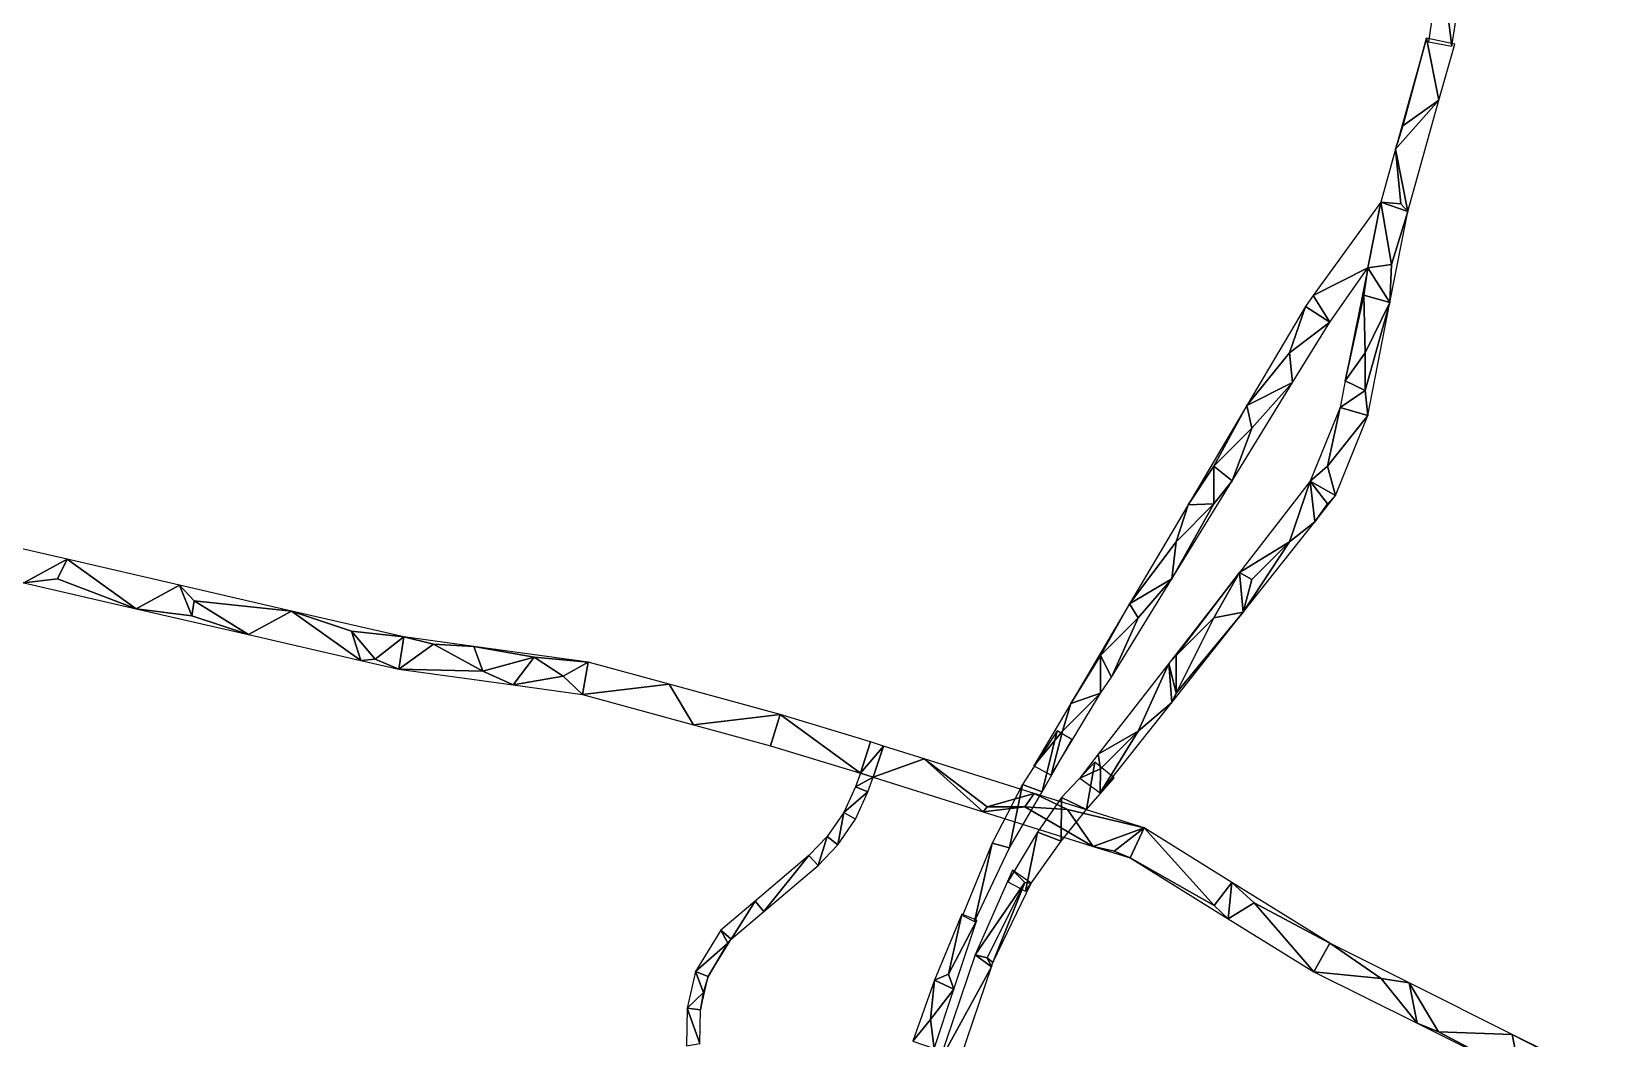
# Model space of a CAD drawing. Extents: x -30359 to 26190, y -30889 to 30041.
# Drawn here: x 1151 to 5273, y 2003 to 4621 of the extents above; entities that cross this region are included whole.
import ezdxf

# ---------------------------------------------------------------- set-up
doc = ezdxf.new("R2010")
doc.units = 0

msp = doc.modelspace()

# ---------------------------------------------------------------- linework, layer by layer
at = {"layer": 'mg_to_dxf', "color": 251}
for points in [[(4818.84, 4811.91), (4786.69, 4595.11), (4847.3, 4583.85)], [(4847.3, 4583.85), (4880.81, 4800.39), (4818.84, 4811.91)], [(4701, 4315.84), (4720.25, 4376.84), (4781.63, 4604.84)], [(4720.25, 4376.84), (4813.75, 4442.84), (4781.63, 4604.84)], [(4781.63, 4604.84), (4813.75, 4442.84), (4855, 4588.84)], [(4701, 4315.84), (4813.75, 4442.84), (4720.25, 4376.84)], [(4701, 4315.84), (4732.5, 4153.84), (4813.75, 4442.84)], [(4701, 4315.84), (4662.5, 4177.84), (4714.88, 4173.84)], [(4701, 4315.84), (4714.88, 4173.84), (4732.5, 4153.84)], [(4662.5, 4177.84), (4486.63, 3934.84), (4628.5, 4006.84)], [(4628.5, 4006.84), (4690.13, 4015.84), (4662.5, 4177.84)], [(4732.5, 4153.84), (4662.5, 4177.84), (4690.13, 4015.84)], [(4714.88, 4173.84), (4662.5, 4177.84), (4732.5, 4153.84)], [(4732.5, 4153.84), (4690.13, 4015.84), (4686.25, 3916.84)], [(4628.5, 4006.84), (4486.63, 3934.84), (4529.63, 3865.84)], [(4628.5, 4006.84), (4570.13, 3712.84), (4618.75, 3935.84)], [(4618.75, 3935.84), (4686.25, 3916.84), (4628.5, 4006.84)], [(4690.13, 4015.84), (4628.5, 4006.84), (4686.25, 3916.84)], [(4486.63, 3934.84), (4466.25, 3906.84), (4529.63, 3865.84)], [(4618.75, 3935.84), (4570.13, 3712.84), (4621.88, 3785.84)], [(4686.25, 3916.84), (4618.75, 3935.84), (4621.88, 3785.84)], [(4628.75, 3622.84), (4686.25, 3916.84), (4621.88, 3687.84)], [(4621.88, 3687.84), (4686.25, 3916.84), (4621.88, 3785.84)], [(4425, 3785.84), (4466.25, 3906.84), (4313.63, 3648.84)], [(4529.63, 3865.84), (4466.25, 3906.84), (4425, 3785.84)], [(4433, 3708.84), (4529.63, 3865.84), (4425, 3785.84)], [(4433, 3708.84), (4425, 3785.84), (4313.63, 3648.84)], [(4621.88, 3687.84), (4621.88, 3785.84), (4570.13, 3712.84)], [(4556.5, 3643.84), (4621.88, 3687.84), (4570.13, 3712.84)], [(4275.88, 3452.84), (4433, 3708.84), (4326.63, 3589.84)], [(4326.63, 3589.84), (4433, 3708.84), (4313.63, 3648.84)], [(4628.75, 3622.84), (4621.88, 3687.84), (4556.5, 3643.84)], [(4228.13, 3490.84), (4313.63, 3648.84), (4161, 3390.84)], [(4228.13, 3490.84), (4326.63, 3589.84), (4313.63, 3648.84)], [(4479, 3451.84), (4523.5, 3490.84), (4556.5, 3643.84)], [(4556.5, 3643.84), (4523.5, 3490.84), (4628.75, 3622.84)], [(4275.88, 3452.84), (4326.63, 3589.84), (4228.13, 3490.84)], [(4523.5, 3490.84), (4544.75, 3414.84), (4628.75, 3622.84)], [(4228.13, 3392.84), (4228.13, 3490.84), (4161, 3390.84)], [(4228.13, 3392.84), (4275.88, 3452.84), (4228.13, 3490.84)], [(4479, 3451.84), (4544.75, 3414.84), (4523.5, 3490.84)], [(4118.75, 3197.84), (4275.88, 3452.84), (4228.13, 3392.84)], [(4295, 3214.84), (4425, 3293.84), (4479, 3451.84)], [(4479, 3451.84), (4425, 3293.84), (4490.5, 3345.84)], [(4479, 3451.84), (4490.5, 3345.84), (4523.5, 3392.84)], [(4479, 3451.84), (4523.5, 3392.84), (4544.75, 3414.84)], [(4008.5, 3132.84), (4129.75, 3293.84), (4161, 3390.84)], [(4129.75, 3293.84), (4118.75, 3197.84), (4228.13, 3392.84)], [(4129.75, 3293.84), (4228.13, 3392.84), (4161, 3390.84)], [(4523.5, 3392.84), (4490.5, 3345.84), (4544.75, 3414.84)], [(4425, 3293.84), (4304.38, 3110.84), (4490.5, 3345.84)], [(1131, 3187.84), (1243.38, 3248.84), (951.25, 3315.84)], [(4008.5, 3132.84), (4118.75, 3197.84), (4129.75, 3293.84)], [(4295, 3214.84), (4326.63, 3195.84), (4425, 3293.84)], [(4425, 3293.84), (4326.63, 3195.84), (4304.38, 3110.84)], [(1243.38, 3248.84), (1131, 3187.84), (1218.63, 3197.84)], [(1243.38, 3248.84), (1218.63, 3197.84), (1423.25, 3119.84)], [(1243.38, 3248.84), (1423.25, 3119.84), (1535.63, 3181.84)], [(1218.63, 3197.84), (1131, 3187.84), (1423.25, 3119.84)], [(1423.25, 3119.84), (1568.5, 3101.84), (1535.63, 3181.84)], [(1535.63, 3181.84), (1568.5, 3101.84), (1573.75, 3140.84)], [(1535.63, 3181.84), (1573.75, 3140.84), (1827.88, 3113.84)], [(3961.75, 2941.84), (4118.75, 3197.84), (4031.38, 3096.84)], [(4031.38, 3096.84), (4118.75, 3197.84), (4008.5, 3132.84)], [(4295, 3214.84), (4111, 2977.84), (4129.75, 2998.84)], [(4295, 3214.84), (4129.75, 2998.84), (4228.13, 3096.84)], [(4295, 3214.84), (4228.13, 3096.84), (4304.38, 3110.84)], [(4295, 3214.84), (4304.38, 3110.84), (4326.63, 3195.84)], [(1568.5, 3101.84), (1715.5, 3052.84), (1573.75, 3140.84)], [(1573.75, 3140.84), (1715.5, 3052.84), (1827.88, 3113.84)], [(3855.88, 2873.84), (3932.88, 2998.84), (4008.5, 3132.84)], [(3932.88, 2998.84), (4031.38, 3096.84), (4008.5, 3132.84)], [(1423.25, 3119.84), (1715.5, 3052.84), (1568.5, 3101.84)], [(1715.5, 3052.84), (2007.75, 2985.84), (1827.88, 3113.84)], [(1827.88, 3113.84), (2007.75, 2985.84), (1983.63, 3061.84)], [(1827.88, 3113.84), (1983.63, 3061.84), (2120.13, 3046.84)], [(3932.88, 2998.84), (3961.75, 2941.84), (4031.38, 3096.84)], [(4304.38, 3110.84), (4129.75, 2900.84), (4118.25, 2875.84)], [(4228.13, 3096.84), (4129.75, 2900.84), (4304.38, 3110.84)], [(4228.13, 3096.84), (4129.75, 2998.84), (4129.75, 2900.84)], [(2120.13, 3046.84), (1983.63, 3061.84), (2045.13, 2988.84)], [(1983.63, 3061.84), (2007.75, 2985.84), (2045.13, 2988.84)], [(2120.13, 3046.84), (2045.13, 2988.84), (2107.25, 2962.84)], [(2107.25, 2962.84), (2196.75, 3027.84), (2120.13, 3046.84)], [(2107.25, 2962.84), (2325.13, 2957.84), (2196.75, 3027.84)], [(2196.75, 3027.84), (2302.38, 3021.84), (2120.13, 3046.84)], [(2302.38, 3021.84), (2196.75, 3027.84), (2325.13, 2957.84)], [(2599.5, 2980.84), (2302.38, 3021.84), (2458.63, 2993.84)], [(2458.63, 2993.84), (2302.38, 3021.84), (2325.13, 2957.84)], [(2045.13, 2988.84), (2007.75, 2985.84), (2107.25, 2962.84)], [(2458.63, 2993.84), (2325.13, 2957.84), (2404.25, 2921.84)], [(2404.25, 2921.84), (2534.5, 2944.84), (2458.63, 2993.84)], [(2599.5, 2980.84), (2458.63, 2993.84), (2534.5, 2944.84)], [(2599.5, 2980.84), (2534.5, 2944.84), (2584.63, 2896.84)], [(2810.13, 2923.84), (2599.5, 2980.84), (2584.63, 2896.84)], [(3855.88, 2873.84), (3932.88, 2900.84), (3932.88, 2998.84)], [(3926.88, 2741.84), (4031.38, 2801.84), (4111, 2977.84)], [(3932.88, 2998.84), (3932.88, 2900.84), (3961.75, 2941.84)], [(4031.38, 2801.84), (4118.25, 2875.84), (4111, 2977.84)], [(4129.75, 2998.84), (4111, 2977.84), (4129.75, 2900.84)], [(4129.75, 2900.84), (4111, 2977.84), (4118.25, 2875.84)], [(2325.13, 2957.84), (2107.25, 2962.84), (2404.25, 2921.84)], [(2534.5, 2944.84), (2404.25, 2921.84), (2584.63, 2896.84)], [(2874, 2817.84), (2810.13, 2923.84), (2584.63, 2896.84)], [(3099.5, 2844.84), (2810.13, 2923.84), (2874, 2817.84)], [(3834.5, 2801.84), (3804.63, 2686.84), (3932.88, 2900.84)], [(3855.88, 2873.84), (3834.5, 2801.84), (3932.88, 2900.84)], [(3099.5, 2844.84), (2874, 2817.84), (3074.38, 2763.84)], [(3074.38, 2763.84), (3308.25, 2692.84), (3099.5, 2844.84)], [(3099.5, 2844.84), (3308.25, 2692.84), (3334.63, 2773.84)], [(3759.88, 2711.84), (3834.5, 2801.84), (3855.88, 2873.84)], [(3932.13, 2640.84), (4118.25, 2875.84), (4031.38, 2801.84)], [(3820.28, 2802.89), (3730.38, 2663.26), (3781.49, 2643.79)], [(3781.49, 2643.79), (3858.07, 2780.29), (3820.28, 2802.89)], [(3334.63, 2773.84), (3308.25, 2692.84), (3368.25, 2762.84)], [(3368.25, 2762.84), (3308.25, 2692.84), (3341.38, 2681.84)], [(3368.25, 2762.84), (3341.38, 2681.84), (3474.25, 2729.84)], [(3759.88, 2711.84), (3804.63, 2686.84), (3834.5, 2801.84)], [(3932.88, 2703.84), (4031.38, 2801.84), (3926.88, 2741.84)], [(3932.13, 2640.84), (4031.38, 2801.84), (3932.88, 2703.84)], [(3627.5, 2591.84), (3474.25, 2729.84), (3341.38, 2681.84)], [(3760.38, 2639.84), (3474.25, 2729.84), (3637.63, 2604.84)], [(3637.63, 2604.84), (3474.25, 2729.84), (3627.5, 2591.84)], [(3918.63, 2721.17), (3831.55, 2629.43), (3896.92, 2598.01)], [(3879, 2679.84), (3932.88, 2703.84), (3926.88, 2741.84)], [(3896.92, 2598.01), (3968.82, 2680.39), (3918.63, 2721.17)], [(3341.38, 2681.84), (3308.25, 2692.84), (3295.38, 2656.84)], [(3327.88, 2643.84), (3341.38, 2681.84), (3295.38, 2656.84)], [(3879, 2679.84), (3932.13, 2640.84), (3932.88, 2703.84)], [(3295.38, 2656.84), (3265.13, 2589.84), (3327.88, 2643.84)], [(3327.88, 2643.84), (3265.13, 2589.84), (3295.75, 2572.84)], [(3637.63, 2604.84), (3736, 2604.84), (3760.38, 2639.84)], [(3730.38, 2663.26), (3650.61, 2509.9), (3696.58, 2497.94)], [(3696.58, 2497.94), (3781.49, 2643.79), (3730.38, 2663.26)], [(3847.13, 2597.84), (3760.38, 2639.84), (3736, 2604.84)], [(4046.5, 2549.84), (3760.38, 2639.84), (3847.13, 2597.84)], [(3736, 2604.84), (3637.63, 2604.84), (3627.5, 2591.84)], [(3627.5, 2591.84), (3913.63, 2501.84), (3736, 2604.84)], [(3736, 2604.84), (3913.63, 2501.84), (3847.13, 2597.84)], [(3831.55, 2629.43), (3769.16, 2538.62), (3830.8, 2515.49)], [(3830.8, 2515.49), (3896.92, 2598.01), (3831.55, 2629.43)], [(4046.5, 2549.84), (3847.13, 2597.84), (3913.63, 2501.84)], [(3265.13, 2589.84), (3221.75, 2527.84), (3249, 2505.84)], [(3265.13, 2589.84), (3249, 2505.84), (3295.75, 2572.84)], [(3198, 2451.84), (3221.75, 2527.84), (3174, 2477.84)], [(3221.75, 2527.84), (3198, 2451.84), (3249, 2505.84)], [(3769.16, 2538.62), (3691.68, 2409.43), (3737.6, 2385.47)], [(3737.6, 2385.47), (3830.8, 2515.49), (3769.16, 2538.62)], [(4046.5, 2549.84), (3913.63, 2501.84), (3968.5, 2489.84)], [(4046.5, 2549.84), (3968.5, 2489.84), (4009.88, 2471.84)], [(4229, 2347.84), (4046.5, 2549.84), (4009.88, 2471.84)], [(4275.13, 2407.84), (4046.5, 2549.84), (4229, 2347.84)], [(3057, 2332.84), (3174, 2477.84), (3034.38, 2359.84)], [(3198, 2451.84), (3174, 2477.84), (3057, 2332.84)], [(3650.61, 2509.9), (3574.08, 2322.45), (3604.72, 2306.91)], [(3604.72, 2306.91), (3696.58, 2497.94), (3650.61, 2509.9)], [(3968.5, 2489.84), (3913.63, 2501.84), (4009.88, 2471.84)], [(3704.13, 2439.84), (3607.13, 2219.84), (3736, 2407.84)], [(3704.13, 2439.84), (3736, 2407.84), (3752.63, 2405.84)], [(4229, 2347.84), (4009.88, 2471.84), (4264.88, 2313.84)], [(3736, 2407.84), (3607.13, 2219.84), (3637.63, 2211.84)], [(3736, 2407.84), (3637.63, 2211.84), (3652.63, 2199.84)], [(3752.63, 2405.84), (3736, 2407.84), (3652.63, 2199.84)], [(4275.13, 2407.84), (4229, 2347.84), (4264.88, 2313.84)], [(4275.13, 2407.84), (4264.88, 2313.84), (4333.13, 2354.84)], [(4275.13, 2407.84), (4333.13, 2354.84), (4529.88, 2249.84)], [(3034.38, 2359.84), (2944.88, 2283.84), (2971.75, 2260.84)], [(3057, 2332.84), (3034.38, 2359.84), (2971.75, 2260.84)], [(4333.13, 2354.84), (4264.88, 2313.84), (4488.5, 2175.84)], [(4488.5, 2175.84), (4529.88, 2249.84), (4333.13, 2354.84)], [(3571.75, 2325.84), (3500.63, 2153.84), (3537.63, 2169.84)], [(3610.75, 2309.84), (3571.75, 2325.84), (3537.63, 2169.84)], [(3610.75, 2309.84), (3537.63, 2169.84), (3551.5, 2130.84)], [(2944.88, 2283.84), (2879, 2176.84), (2962.75, 2249.84)], [(2944.88, 2283.84), (2962.75, 2249.84), (2971.75, 2260.84)], [(2879, 2176.84), (2911.88, 2163.84), (2962.75, 2249.84)], [(2962.75, 2249.84), (2911.88, 2163.84), (2971.75, 2260.84)], [(4663.5, 2157.84), (4529.88, 2249.84), (4488.5, 2175.84)], [(4736, 2146.84), (4529.88, 2249.84), (4663.5, 2157.84)], [(3607.13, 2219.84), (3510.88, 1935.84), (3649, 2188.84)], [(3649, 2188.84), (3510.88, 1935.84), (3553.25, 1904.84)], [(3637.63, 2211.84), (3607.13, 2219.84), (3649, 2188.84)], [(3649, 2188.84), (3652.63, 2199.84), (3637.63, 2211.84)], [(2857.25, 2080.84), (2899.88, 2121.84), (2879, 2176.84)], [(2911.88, 2163.84), (2879, 2176.84), (2899.88, 2121.84)], [(2911.88, 2163.84), (2899.88, 2121.84), (2892.13, 2076.84)], [(3490.75, 2051.84), (3500.63, 2153.84), (3444.88, 1994.84)], [(3490.75, 2051.84), (3551.5, 2130.84), (3500.63, 2153.84)], [(3537.63, 2169.84), (3500.63, 2153.84), (3551.5, 2130.84)], [(4756.75, 2041.84), (4663.5, 2157.84), (4488.5, 2175.84)], [(4756.75, 2041.84), (4736, 2146.84), (4663.5, 2157.84)], [(4736, 2146.84), (4812.63, 2019.84), (5004.5, 2012.84)], [(4812.63, 2019.84), (4736, 2146.84), (4756.75, 2041.84)], [(2899.88, 2121.84), (2857.25, 2080.84), (2892.13, 2076.84)], [(3500.5, 1975.84), (3551.5, 2130.84), (3490.75, 2051.84)], [(2890.63, 1988.84), (2857.25, 2080.84), (2855.5, 1982.84)], [(2857.25, 2080.84), (2890.63, 1988.84), (2892.13, 2076.84)], [(3500.5, 1975.84), (3490.75, 2051.84), (3444.88, 1994.84)], [(4756.75, 2041.84), (5025.13, 1907.84), (4812.63, 2019.84)], [(4812.63, 2019.84), (5025.13, 1907.84), (5004.5, 2012.84)], [(5004.5, 2012.84), (5025.13, 1907.84), (5155, 1935.84)], [(5004.5, 2012.84), (5155, 1935.84), (5272.88, 1879.84)]]:
    msp.add_3dface(points, dxfattribs=at)

doc.saveas('drawing.dxf')
